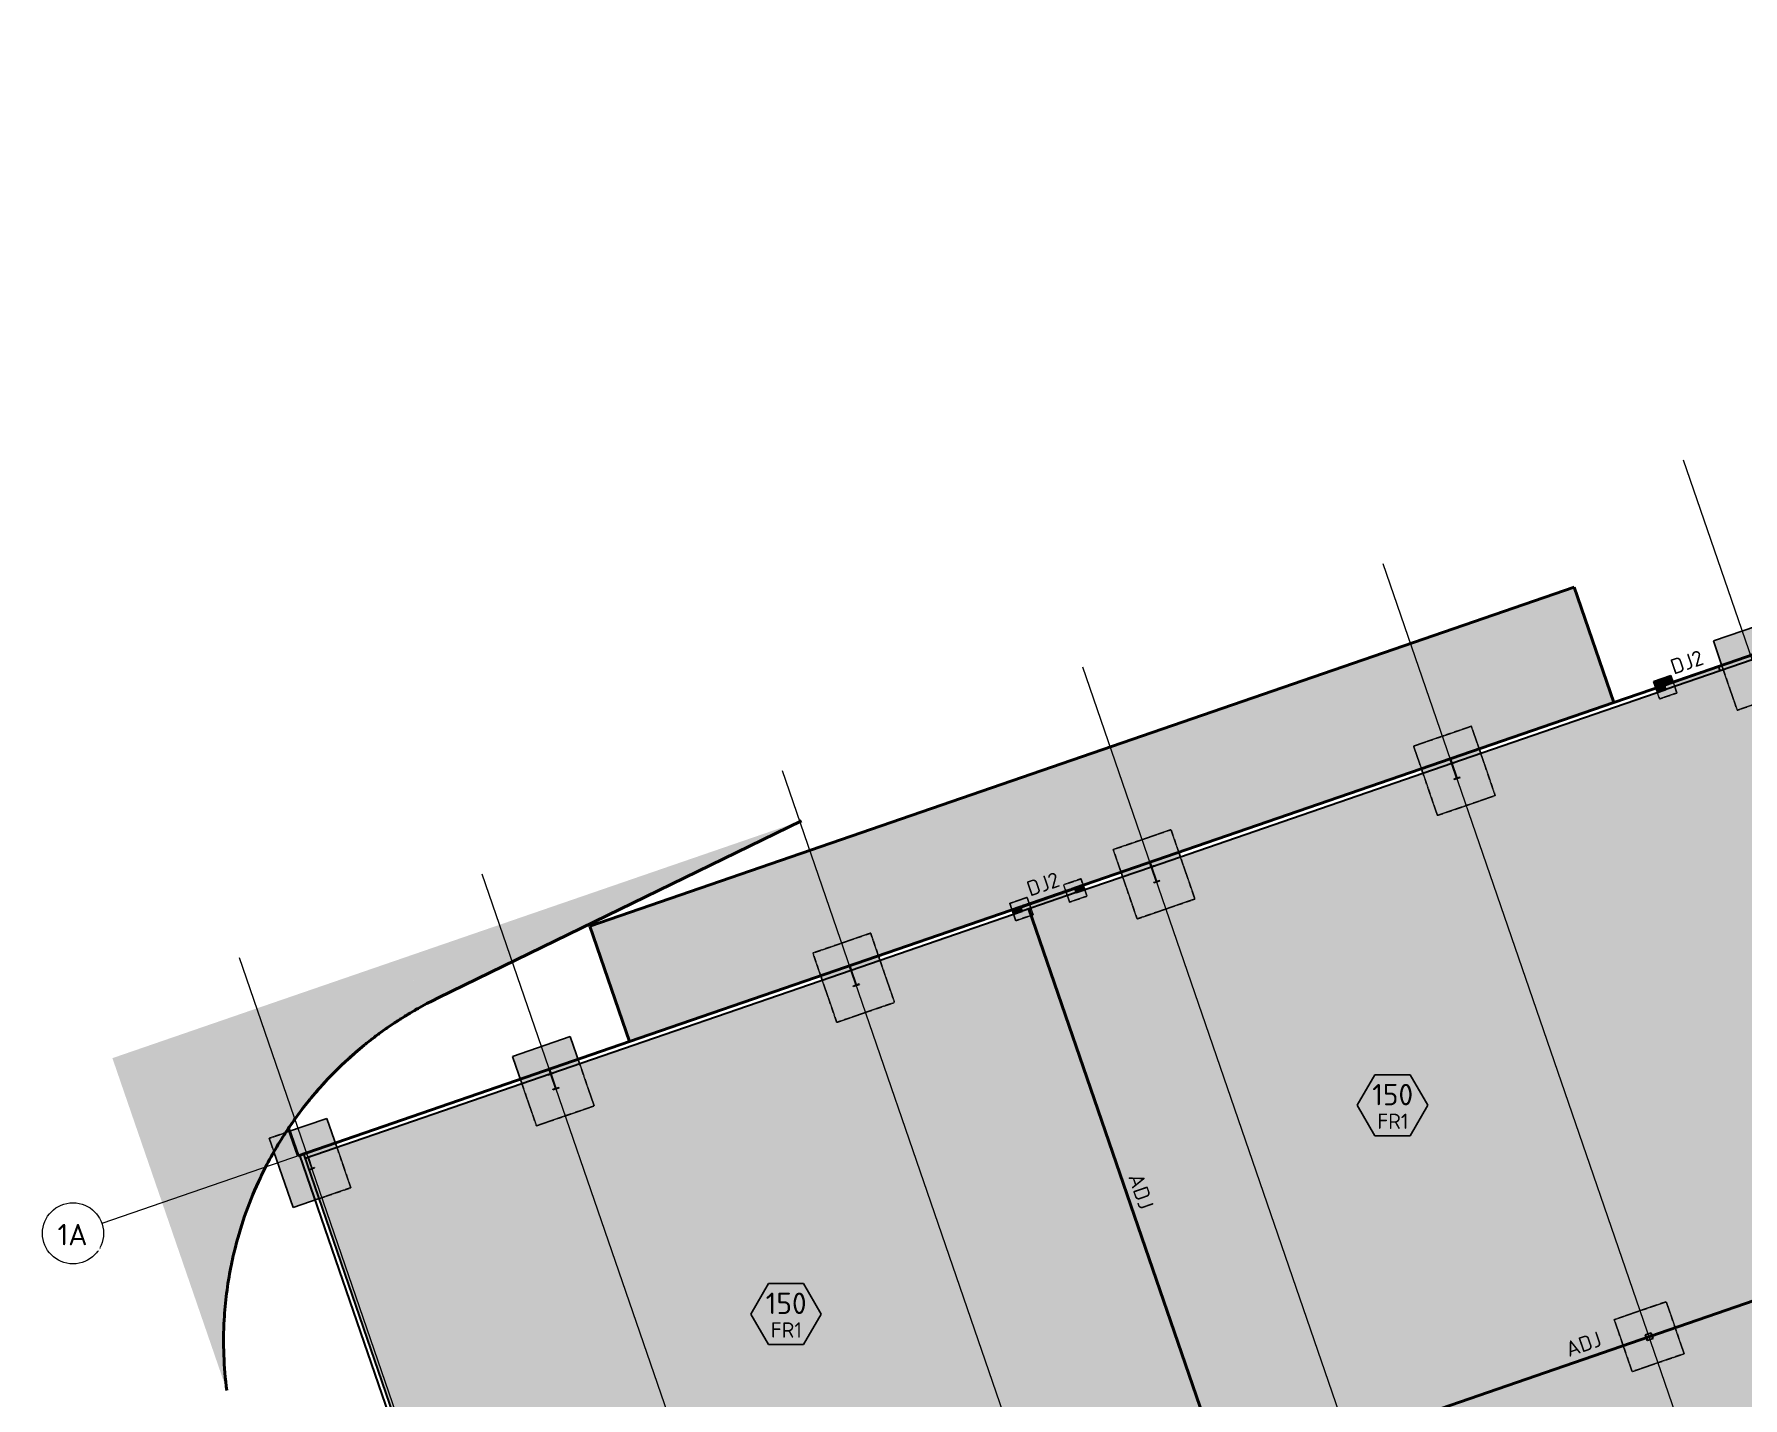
# Model space of a CAD drawing. Header units: millimetres. Extents: x -2467003 to -2325629, y -3762 to 4037916.
# Drawn here: x -2467003 to -2411062, y 3987698 to 4032329 of the extents above; entities that cross this region are included whole.
import ezdxf

# ---------------------------------------------------------------- set-up
doc = ezdxf.new("R2010")
doc.units = ezdxf.units.MM
for name, pattern in [('Dash', [7, 5, -2]), ('Hidden Double', [7, 5, -2]), ('Hidden Half', [3, 2, -1])]:
    doc.linetypes.add(name, pattern=pattern)
for name, color, linetype, lineweight in [('A-060-M_DETAIL', 3, 'Continuous', 25), ('A-200-M_WALL_EXT', 113, 'Continuous', 13), ('A-230-H-FLOOR', 190, 'Continuous', 13), ('A-230-M_FLOOR', 192, 'Continuous', 13), ('A-230-MH_FLOOR', 190, 'Hidden Double', 13), ('S-160-M_FOUND', 171, 'Continuous', 13), ('S-160-MH_FOUND', 171, 'Hidden Half', 13), ('S-230-A-FLOOR', 171, 'Continuous', 18), ('S-280-M_COLUMN', 52, 'Continuous', 13), ('S-280-MH_COLUMN', 52, 'Hidden Half', 13), ('Z-030-M_GRID', 191, 'Continuous', 13), ('Z-033_T_GRIDREF', 31, 'Continuous', 13), ('Z-060-M_DETAIL', 92, 'Continuous', 25)]:
    doc.layers.add(name, color=color, linetype=linetype, lineweight=lineweight)
doc.styles.add('ISOCPEUR', font='isocpeur.ttf', dxfattribs={"height": 700})
doc.styles.add('ISOCPEUR_2', font='isocpeur.ttf', dxfattribs={"height": 500})

# ---------------------------------------------------------------- blocks, each defined once
blk = doc.blocks.new('NRP_Column-Steel-SHS - SC444 - 200x200x6_0SHS-4110093-S1_001 - INTERNAL SLAB ON GROUND PLAN - PART 1')
at = {"layer": 'S-280-M_COLUMN', "lineweight": 25}
for p, q in [((100, 100), (-100, 100)), ((-100, 100), (-100, -100)), ((-94, -94), (-94, 94)), ((-94, 94), (94, 94)), ((94, 94), (94, -94)), ((100, -100), (100, 100)), ((-100, -100), (100, -100)), ((94, -94), (-94, -94))]:
    blk.add_line(p, q, dxfattribs=at)
blk = doc.blocks.new('NRP_Column-Steel-UB - SC119 - 410UB53_7-4109970-S1_001 - INTERNAL SLAB ON GROUND PLAN - PART 1')
at = {"layer": 'S-280-M_COLUMN', "lineweight": 25}
for p, q in [((89, 402.6), (-89, 402.6)), ((-89, 402.6), (-89, 391.7)), ((-89, 391.7), (-15.2, 391.7)), ((-15.2, 10.9), (-89, 10.9)), ((-89, 10.9), (-89, 0)), ((-89, 0), (89, 0)), ((-3.8, 380.3), (-3.8, 22.3)), ((3.8, 22.3), (3.8, 380.3)), ((15.2, 391.7), (89, 391.7)), ((89, 10.9), (15.2, 10.9)), ((89, 391.7), (89, 402.6)), ((89, 0), (89, 10.9))]:
    blk.add_line(p, q, dxfattribs=at)
for centre, start, end in [((-15.2, 380.3), 0, 90), ((-15.2, 22.3), 270, 0), ((15.2, 380.3), 90, 180), ((15.2, 22.3), 180, 270)]:
    blk.add_arc(centre, 11.4, start, end, dxfattribs=at)
at = {"layer": 'S-280-MH_COLUMN', "lineweight": 25}
for centre, start, end in [((-15.2, 380.3), 0, 90), ((-15.2, 22.3), 270, 0), ((15.2, 380.3), 90, 180), ((15.2, 22.3), 180, 270)]:
    blk.add_arc(centre, 11.4, start, end, dxfattribs=at)
blk = doc.blocks.new('NRP_Column-Steel-UB - SC124 - 530UB82_0-V16-S1_001 - INTERNAL SLAB ON GROUND PLAN - PART 1')
at = {"layer": 'S-280-M_COLUMN', "lineweight": 25}
for p, q in [((104.5, 528.2), (-104.5, 528.2)), ((-104.5, 528.2), (-104.5, 515)), ((-104.5, 515), (-18.8, 515)), ((-18.8, 13.2), (-104.5, 13.2)), ((-104.5, 13.2), (-104.5, 0)), ((-104.5, 0), (104.5, 0)), ((-4.8, 501), (-4.8, 27.2)), ((4.8, 27.2), (4.8, 501)), ((18.8, 515), (104.5, 515)), ((104.5, 13.2), (18.8, 13.2)), ((104.5, 515), (104.5, 528.2)), ((104.5, 0), (104.5, 13.2))]:
    blk.add_line(p, q, dxfattribs=at)
for centre, start, end in [((-18.8, 501), 0, 90), ((-18.8, 27.2), 270, 0), ((18.8, 501), 90, 180), ((18.8, 27.2), 180, 270)]:
    blk.add_arc(centre, 14, start, end, dxfattribs=at)
at = {"layer": 'S-280-MH_COLUMN', "lineweight": 25}
for centre, start, end in [((-18.8, 501), 0, 90), ((-18.8, 27.2), 270, 0), ((18.8, 501), 90, 180), ((18.8, 27.2), 180, 270)]:
    blk.add_arc(centre, 14, start, end, dxfattribs=at)
blk = doc.blocks.new('NRP_Foundation-Pad Footing Fibre _v2_ - PF4 -1800 x 1800 x 400d-3893011-S1_001 - INTERNAL SLAB ON GROUND PLAN - PART 1')
at = {"layer": 'S-160-MH_FOUND', "color": 9, "linetype": 'Dash', "lineweight": 25}
for p, q in [((950, 550), (-850, 550)), ((-850, 550), (-850, -1250)), ((950, -1250), (950, 550)), ((-850, -1250), (950, -1250))]:
    blk.add_line(p, q, dxfattribs=at)
blk = doc.blocks.new('NRP_Foundation-Pad Footing Fibre _v2_ - PF2 -2400 x 2000 x 600d-3893007-S1_001 - INTERNAL SLAB ON GROUND PLAN - PART 1')
at = {"layer": 'S-160-M_FOUND', "linetype": 'Dash', "lineweight": 25}
blk.add_hatch(color=10, dxfattribs=at).paths.add_polyline_path([(253, 650), (253, -1350), (1250, -1350), (1250, 650), (363, 650)])
at = {"layer": 'S-160-M_FOUND', "color": 9, "lineweight": 25}
for p, q in [((1250, 650), (253, 650)), ((1250, -1350), (1250, 650)), ((253, -1350), (1250, -1350))]:
    blk.add_line(p, q, dxfattribs=at)
at = {"layer": 'S-160-MH_FOUND', "color": 9, "linetype": 'Dash', "lineweight": 25}
for p, q in [((253, 650), (-1150, 650)), ((-1150, 650), (-1150, -1350)), ((-1150, -1350), (253, -1350))]:
    blk.add_line(p, q, dxfattribs=at)
blk = doc.blocks.new('NRP_Foundation-Pad Footing Fibre _v2_ - PF2 -2400 x 2000 x 600d-V7-S1_001 - INTERNAL SLAB ON GROUND PLAN - PART 1')
at = {"layer": 'S-160-M_FOUND', "linetype": 'Dash', "lineweight": 25}
blk.add_hatch(color=10, dxfattribs=at).paths.add_polyline_path([(314, 650), (314, -1350), (1250, -1350), (1250, 650), (1193, 650)])
at = {"layer": 'S-160-M_FOUND', "color": 9, "lineweight": 25}
for p, q in [((1250, 650), (314, 650)), ((1250, -1350), (1250, 650)), ((314, -1350), (1250, -1350))]:
    blk.add_line(p, q, dxfattribs=at)
at = {"layer": 'S-160-MH_FOUND', "color": 9, "linetype": 'Dash', "lineweight": 25}
for p, q in [((314, 650), (-1150, 650)), ((-1150, 650), (-1150, -1350)), ((-1150, -1350), (314, -1350))]:
    blk.add_line(p, q, dxfattribs=at)
blk = doc.blocks.new('NRP_Foundation-Pad Footing Fibre _v2_ - PF2 -2400 x 2000 x 600d-V24-S1_001 - INTERNAL SLAB ON GROUND PLAN - PART 1')
at = {"layer": 'S-160-M_FOUND', "linetype": 'Dash', "lineweight": 25}
blk.add_hatch(color=10, dxfattribs=at).paths.add_polyline_path([(464, 650), (314, 650), (314, -1350), (464, -1350)])
at = {"layer": 'S-160-M_FOUND', "color": 9, "lineweight": 25}
for p, q in [((464, 650), (314, 650)), ((314, -1350), (464, -1350))]:
    blk.add_line(p, q, dxfattribs=at)
at = {"layer": 'S-160-MH_FOUND', "color": 9, "linetype": 'Dash', "lineweight": 25}
for p, q in [((314, 650), (-1150, 650)), ((-1150, 650), (-1150, -1350)), ((1250, 650), (464, 650)), ((1250, -1350), (1250, 650)), ((-1150, -1350), (314, -1350)), ((464, -1350), (1250, -1350))]:
    blk.add_line(p, q, dxfattribs=at)
blk = doc.blocks.new('NRP_Joint Location _v2_ - DJ2 - DOWELLED JOINT-4232551-S1_001 - INTERNAL SLAB ON GROUND PLAN - PART 1')
at = {"layer": 'Z-060-M_DETAIL', "lineweight": 50}
blk.add_line((0, 0), (1866, 0), dxfattribs=at)
blk = doc.blocks.new('NRP_Joint Location _v2_ - ADJ - ARMOURED DOWEL JOINT-4246854-S1_001 - INTERNAL SLAB ON GROUND PLAN - PART 1')
at = {"layer": 'Z-060-M_DETAIL', "lineweight": 50}
blk.add_line((0, 0), (19850, 0), dxfattribs=at)
blk = doc.blocks.new('NRP_Joint Location _v2_ - ADJ - ARMOURED DOWEL JOINT-4240282-S1_001 - INTERNAL SLAB ON GROUND PLAN - PART 1')
at = {"layer": 'Z-060-M_DETAIL', "lineweight": 50}
blk.add_line((0, 0), (25050, 0), dxfattribs=at)
blk = doc.blocks.new('Grid - NRP_Grid-Head-320187-S1_001 - INTERNAL SLAB ON GROUND PLAN - PART 1')
at = {"layer": 'Z-033_T_GRIDREF'}
blk.add_circle((0, 0), 5, dxfattribs=at)
blk = doc.blocks.new('NRP_Slab Tag _v2_ - Thickness with Description-1497716-S1_001 - INTERNAL SLAB ON GROUND PLAN - PART 1')
at = {"layer": 'S-230-A-FLOOR', "lineweight": 25}
for p, q in [((-2.88, 4.99), (-5.76, -0.01)), ((2.9, 4.99), (-2.88, 4.99)), ((5.78, -0.01), (2.9, 4.99)), ((-5.76, -0.01), (-2.88, -5.01)), ((2.9, -5.01), (5.78, -0.01)), ((-2.88, -5.01), (2.9, -5.01))]:
    blk.add_line(p, q, dxfattribs=at)

msp = doc.modelspace()

# ---------------------------------------------------------------- hatches: boundary and pattern name
at = {"layer": 'A-230-H-FLOOR'}
for points in [[(-2445202, 3958005), (-2422169, 3965936), (-2422121, 3965794), (-2420356, 3966402), (-2420405, 3966544), (-2406502, 3971331), (-2406453, 3971189), (-2397919, 3974128), (-2396331, 3969518), (-2395949, 3969518), (-2393038, 3970520), (-2393038, 3975808), (-2380625, 3980083), (-2378997, 3975355), (-2337060, 3989796), (-2351010, 4030310), (-2353358, 4029722), (-2353942, 4031417), (-2354991, 4031056), (-2355040, 4031197), (-2356804, 4030590), (-2356756, 4030448), (-2370105, 4025851), (-2370154, 4025993), (-2371918, 4025386), (-2371869, 4025244), (-2411813, 4011490), (-2411862, 4011632), (-2413627, 4011024), (-2413578, 4010882), (-2432891, 4004232), (-2432940, 4004374), (-2434705, 4003766), (-2434656, 4003624), (-2458127, 3995542), (-2446657, 3962231)], [(-2447508, 3999357), (-2415285, 4010453), (-2416587, 4014235), (-2448810, 4003140), (-2448519, 4002294)], [(-2447508, 3999357), (-2415285, 4010453), (-2416587, 4014235), (-2448810, 4003140), (-2448519, 4002294)], [(-2453778, 4000786), (-2441885, 4006582), (-2450938, 4003465)], [(-2453778, 4000786), (-2450938, 4003465), (-2455400, 4001928), (-2454120, 4001027)], [(-2456915, 3998608), (-2456633, 3998868), (-2456344, 3999119), (-2456046, 3999361), (-2455742, 3999594), (-2455422, 3999823), (-2455112, 4000031), (-2454787, 4000235), (-2454456, 4000429), (-2454120, 4000613), (-2453778, 4000786), (-2455400, 4001928), (-2459174, 4000629), (-2457062, 3998739)], [(-2459598, 3994901), (-2459429, 3995245), (-2459249, 3995584), (-2459058, 3995917), (-2458858, 3996244), (-2458648, 3996564), (-2458428, 3996878), (-2458198, 3997185), (-2457959, 3997485), (-2457711, 3997778), (-2457455, 3998063), (-2457189, 3998339), (-2456915, 3998608), (-2459174, 4000629), (-2464441, 3998815), (-2463906, 3997260), (-2459905, 3995069)], [(-2460564, 3991974), (-2460483, 3992352), (-2460391, 3992727), (-2460287, 3993099), (-2460172, 3993467), (-2460045, 3993832), (-2459907, 3994193), (-2459758, 3994549), (-2459598, 3994901), (-2463906, 3997260), (-2462186, 3992268), (-2461608, 3992163)], [(-2460696, 3987940), (-2460721, 3988130), (-2460759, 3988515), (-2460787, 3988961), (-2460799, 3989286), (-2460800, 3989704), (-2460791, 3990058), (-2460770, 3990444), (-2460736, 3990829), (-2460691, 3991212), (-2460626, 3991634), (-2460564, 3991974), (-2462186, 3992268), (-2460764, 3988138)]]:
    msp.add_hatch(color=10, dxfattribs=at).paths.add_polyline_path(points)
at = {"layer": 'S-160-M_FOUND'}
for points in [[(-2413861, 4010785), (-2413578, 4010882), (-2413627, 4011024), (-2413343, 4011122), (-2413416, 4011334), (-2413984, 4011139), (-2413895, 4010882)], [(-2432891, 4004232), (-2432608, 4004330), (-2432657, 4004471), (-2432940, 4004374)], [(-2434939, 4003527), (-2434656, 4003624), (-2434705, 4003766), (-2434988, 4003668), (-2434973, 4003624)], [(-2458526, 3993923), (-2457671, 3994217), (-2458127, 3995542), (-2457091, 3995899), (-2457416, 3996843), (-2458771, 3996377), (-2458858, 3996244), (-2459058, 3995917), (-2459154, 3995746), (-2458658, 3994307)]]:
    msp.add_hatch(color=10, dxfattribs=at).paths.add_polyline_path(points)

# ---------------------------------------------------------------- linework, layer by layer
at = {"layer": 'A-200-M_WALL_EXT', "lineweight": 35}
for p, q in [((-2411862, 4011632), (-2420639, 4008609)), ((-2410757, 4011854), (-2413578, 4010882)), ((-2410806, 4011995), (-2411862, 4011632)), ((-2411862, 4011632), (-2411813, 4011490)), ((-2413578, 4010882), (-2413627, 4011024)), ((-2420590, 4008468), (-2413578, 4010882)), ((-2420639, 4008609), (-2430472, 4005223)), ((-2430424, 4005082), (-2420590, 4008468)), ((-2420639, 4008609), (-2420590, 4008468)), ((-2420590, 4008468), (-2420639, 4008609)), ((-2430472, 4005223), (-2432940, 4004374)), ((-2432891, 4004232), (-2430424, 4005082)), ((-2430472, 4005223), (-2430424, 4005082)), ((-2430424, 4005082), (-2430472, 4005223)), ((-2432940, 4004374), (-2440306, 4001837)), ((-2432891, 4004232), (-2434656, 4003624)), ((-2432940, 4004374), (-2432891, 4004232)), ((-2434656, 4003624), (-2434705, 4003766)), ((-2440257, 4001696), (-2434656, 4003624)), ((-2440306, 4001837), (-2450139, 3998451)), ((-2450090, 3998310), (-2440257, 4001696)), ((-2440306, 4001837), (-2440257, 4001696)), ((-2440257, 4001696), (-2440306, 4001837)), ((-2450139, 3998451), (-2458176, 3995684)), ((-2458127, 3995542), (-2450090, 3998310)), ((-2450139, 3998451), (-2450090, 3998310)), ((-2450090, 3998310), (-2450139, 3998451)), ((-2458176, 3995684), (-2458318, 3995635)), ((-2458318, 3995635), (-2455062, 3986180)), ((-2454920, 3986229), (-2458176, 3995684))]:
    msp.add_line(p, q, dxfattribs=at)
at = {"layer": 'A-230-M_FLOOR', "lineweight": 50}
for p, q in [((-2416587, 4014235), (-2448810, 4003140)), ((-2415285, 4010453), (-2416587, 4014235)), ((-2408442, 4012809), (-2411862, 4011632)), ((-2413627, 4011024), (-2415285, 4010453)), ((-2432940, 4004374), (-2415285, 4010453)), ((-2415285, 4010453), (-2415285, 4010453)), ((-2453778, 4000786), (-2441885, 4006582)), ((-2447508, 3999357), (-2434705, 4003766)), ((-2448810, 4003140), (-2447508, 3999357)), ((-2447508, 3999357), (-2458365, 3995619)), ((-2447508, 3999357), (-2447508, 3999357)), ((-2458365, 3995619), (-2458676, 3996522))]:
    msp.add_line(p, q, dxfattribs=at)
at = {"layer": 'A-230-M_FLOOR', "color": 226, "lineweight": 25}
for p, q in [((-2411862, 4011632), (-2413627, 4011024)), ((-2432940, 4004374), (-2434705, 4003766))]:
    msp.add_line(p, q, dxfattribs=at)
at = {"layer": 'A-230-M_FLOOR', "lineweight": 50}
msp.add_arc((-2448302, 3989549), 12500, 115.9812, 146.0945, dxfattribs=at)
for points in [[(-2454460, 4000427), (-2454489, 4000411), (-2454517, 4000395), (-2454546, 4000378)], [(-2454456, 4000429), (-2454457, 4000429), (-2454457, 4000429), (-2454457, 4000429)], [(-2454400, 4000461), (-2454419, 4000450), (-2454438, 4000440), (-2454456, 4000429)], [(-2454122, 4000612), (-2454125, 4000610), (-2454128, 4000609), (-2454131, 4000607)], [(-2455438, 3999812), (-2455475, 3999786), (-2455513, 3999760), (-2455550, 3999733)], [(-2455430, 3999818), (-2455432, 3999816), (-2455433, 3999815), (-2455435, 3999814)], [(-2455301, 3999906), (-2455345, 3999877), (-2455387, 3999847), (-2455430, 3999818)], [(-2455118, 4000027), (-2455154, 4000004), (-2455190, 3999980), (-2455226, 3999956)], [(-2455112, 4000031), (-2455113, 4000031), (-2455114, 4000030), (-2455115, 4000029)], [(-2454995, 4000106), (-2455034, 4000081), (-2455073, 4000056), (-2455112, 4000031)], [(-2454792, 4000232), (-2454827, 4000211), (-2454862, 4000190), (-2454896, 4000168)], [(-2454787, 4000235), (-2454788, 4000235), (-2454788, 4000235), (-2454789, 4000234)], [(-2454692, 4000292), (-2454724, 4000273), (-2454756, 4000254), (-2454787, 4000235)], [(-2456229, 3999214), (-2456267, 3999183), (-2456306, 3999151), (-2456344, 3999119)], [(-2456055, 3999354), (-2456099, 3999320), (-2456142, 3999285), (-2456185, 3999250)], [(-2456046, 3999361), (-2456048, 3999359), (-2456051, 3999358), (-2456053, 3999356)], [(-2455924, 3999456), (-2455965, 3999425), (-2456006, 3999393), (-2456046, 3999361)], [(-2455750, 3999588), (-2455791, 3999558), (-2455832, 3999527), (-2455872, 3999496)], [(-2455742, 3999594), (-2455744, 3999593), (-2455746, 3999591), (-2455747, 3999590)], [(-2455612, 3999689), (-2455655, 3999658), (-2455699, 3999626), (-2455742, 3999594)], [(-2456801, 3998716), (-2456839, 3998680), (-2456877, 3998644), (-2456915, 3998608)], [(-2456644, 3998858), (-2456686, 3998821), (-2456728, 3998783), (-2456769, 3998745)], [(-2456633, 3998868), (-2456636, 3998865), (-2456639, 3998863), (-2456641, 3998861)], [(-2456520, 3998968), (-2456558, 3998935), (-2456596, 3998901), (-2456633, 3998868)], [(-2456353, 3999111), (-2456397, 3999074), (-2456440, 3999037), (-2456484, 3999000)], [(-2456344, 3999119), (-2456346, 3999117), (-2456348, 3999115), (-2456351, 3999113)], [(-2457343, 3998181), (-2457380, 3998142), (-2457418, 3998102), (-2457455, 3998063)], [(-2457202, 3998326), (-2457241, 3998287), (-2457279, 3998248), (-2457317, 3998208)], [(-2457189, 3998339), (-2457193, 3998336), (-2457196, 3998332), (-2457199, 3998329)], [(-2457074, 3998455), (-2457112, 3998416), (-2457151, 3998378), (-2457189, 3998339)], [(-2456927, 3998597), (-2456967, 3998559), (-2457006, 3998521), (-2457046, 3998482)], [(-2456915, 3998608), (-2456918, 3998605), (-2456922, 3998602), (-2456925, 3998599)], [(-2457859, 3997605), (-2457893, 3997566), (-2457926, 3997526), (-2457959, 3997485)], [(-2457725, 3997762), (-2457763, 3997718), (-2457802, 3997674), (-2457839, 3997629)], [(-2457711, 3997778), (-2457715, 3997774), (-2457719, 3997769), (-2457723, 3997765)], [(-2457606, 3997897), (-2457641, 3997857), (-2457677, 3997818), (-2457711, 3997778)], [(-2457468, 3998048), (-2457507, 3998007), (-2457545, 3997964), (-2457583, 3997922)], [(-2457455, 3998063), (-2457458, 3998059), (-2457462, 3998055), (-2457465, 3998051)], [(-2458334, 3997007), (-2458365, 3996964), (-2458397, 3996921), (-2458428, 3996878)], [(-2458213, 3997167), (-2458248, 3997121), (-2458283, 3997074), (-2458318, 3997028)], [(-2458198, 3997185), (-2458202, 3997180), (-2458206, 3997175), (-2458210, 3997170)], [(-2458102, 3997309), (-2458134, 3997268), (-2458166, 3997227), (-2458198, 3997185)], [(-2457973, 3997468), (-2458010, 3997423), (-2458047, 3997377), (-2458084, 3997331)], [(-2457959, 3997485), (-2457963, 3997481), (-2457967, 3997476), (-2457971, 3997471)], [(-2458663, 3996542), (-2458729, 3996443), (-2458795, 3996344), (-2458858, 3996244)], [(-2458648, 3996564), (-2458652, 3996558), (-2458657, 3996551), (-2458661, 3996545)], [(-2458557, 3996696), (-2458588, 3996652), (-2458618, 3996608), (-2458648, 3996564)], [(-2458428, 3996878), (-2458432, 3996872), (-2458436, 3996866), (-2458441, 3996860)], [(-2458858, 3996244), (-2459132, 3995812), (-2459379, 3995363), (-2459598, 3994901)]]:
    msp.add_open_spline(points, degree=3, dxfattribs=at)
for points, knots in [([(-2458443, 3996857), (-2458475, 3996813), (-2458509, 3996766), (-2458542, 3996718), (-2458543, 3996717)], [-0.26968804, -0.26968804, -0.26968804, -0.26968804, -0.25, -0.24919781, -0.24919781, -0.24919781, -0.24919781]), ([(-2459598, 3994901), (-2459943, 3994174), (-2460293, 3993200), (-2460521, 3992195), (-2460564, 3991974)], [-1, -1, -1, -1, -0.75, -0.68, -0.68, -0.68, -0.68]), ([(-2460564, 3991974), (-2460677, 3991406), (-2460847, 3990062), (-2460797, 3988705), (-2460698, 3987939)], [-0.68, -0.68, -0.68, -0.68, -0.5, -0.2600672, -0.2600672, -0.2600672, -0.2600672])]:
    msp.add_open_spline(points, degree=3, knots=knots, dxfattribs=at)
at = {"layer": 'A-230-MH_FLOOR', "lineweight": 50}
for p, q in [((-2411862, 4011632), (-2413627, 4011024)), ((-2434704, 4003766), (-2432940, 4004374)), ((-2434704, 4003766), (-2432940, 4004374))]:
    msp.add_line(p, q, dxfattribs=at)
at = {"layer": 'S-160-M_FOUND', "color": 9, "lineweight": 25}
for p, q in [((-2413416, 4011334), (-2413984, 4011139)), ((-2413984, 4011139), (-2413861, 4010785)), ((-2413343, 4011122), (-2413416, 4011334)), ((-2432608, 4004330), (-2432657, 4004471)), ((-2434988, 4003668), (-2434939, 4003527)), ((-2457416, 3996843), (-2458771, 3996377)), ((-2457091, 3995899), (-2457416, 3996843)), ((-2459154, 3995749), (-2458526, 3993923)), ((-2458526, 3993923), (-2457671, 3994217))]:
    msp.add_line(p, q, dxfattribs=at)
at = {"layer": 'S-160-MH_FOUND', "color": 9, "linetype": 'Dash', "lineweight": 25}
for p, q in [((-2413221, 4010767), (-2413343, 4011122)), ((-2413861, 4010784), (-2413788, 4010572)), ((-2413788, 4010572), (-2413221, 4010767)), ((-2432730, 4004684), (-2433297, 4004489)), ((-2433297, 4004489), (-2433102, 4003921)), ((-2432657, 4004471), (-2432730, 4004684)), ((-2432534, 4004117), (-2432608, 4004329)), ((-2434494, 4004077), (-2435061, 4003881)), ((-2435061, 4003881), (-2434988, 4003669)), ((-2434299, 4003509), (-2434494, 4004077)), ((-2433102, 4003921), (-2432534, 4004117)), ((-2434939, 4003527), (-2434866, 4003314)), ((-2434866, 4003314), (-2434299, 4003509)), ((-2458771, 3996377), (-2459307, 3996192)), ((-2459307, 3996192), (-2459155, 3995749)), ((-2456635, 3994574), (-2457091, 3995899)), ((-2457671, 3994217), (-2456635, 3994574))]:
    msp.add_line(p, q, dxfattribs=at)
at = {"layer": 'Z-030-M_GRID'}
for p, q in [((-2395382, 3967203), (-2413005, 4018382)), ((-2405215, 3963817), (-2422838, 4014996)), ((-2458275, 3974498), (-2347563, 4012620)), ((-2415049, 3960431), (-2432672, 4011610)), ((-2424882, 3957045), (-2442505, 4008224)), ((-2434716, 3953659), (-2452338, 4004838)), ((-2442662, 3950923), (-2460285, 4002102))]:
    msp.add_line(p, q, dxfattribs=at)

# ---------------------------------------------------------------- block references
at = {"layer": 'S-160-MH_FOUND', "color": 9, "linetype": 'Dash', "lineweight": 25}
for name, p, rotation in [('NRP_Foundation-Pad Footing Fibre _v2_ - PF2 -2400 x 2000 x 600d-3893007-S1_001 - INTERNAL SLAB ON GROUND PLAN - PART 1', (-2411005, 4011500), 109.0004071202149), ('NRP_Foundation-Pad Footing Fibre _v2_ - PF2 -2400 x 2000 x 600d-V24-S1_001 - INTERNAL SLAB ON GROUND PLAN - PART 1', (-2420819, 4008057), 109.0004071202155), ('NRP_Foundation-Pad Footing Fibre _v2_ - PF2 -2400 x 2000 x 600d-V24-S1_001 - INTERNAL SLAB ON GROUND PLAN - PART 1', (-2430652, 4004671), 109.0004071202154), ('NRP_Foundation-Pad Footing Fibre _v2_ - PF2 -2400 x 2000 x 600d-V24-S1_001 - INTERNAL SLAB ON GROUND PLAN - PART 1', (-2440486, 4001285), 109.0004071202157), ('NRP_Foundation-Pad Footing Fibre _v2_ - PF2 -2400 x 2000 x 600d-V7-S1_001 - INTERNAL SLAB ON GROUND PLAN - PART 1', (-2450319, 3997899), 109.0004071202154), ('NRP_Foundation-Pad Footing Fibre _v2_ - PF4 -1800 x 1800 x 400d-3893011-S1_001 - INTERNAL SLAB ON GROUND PLAN - PART 1', (-2414442, 3989538), 109.0004071202155)]:
    msp.add_blockref(name, p, dxfattribs=dict(at, rotation=rotation))
at = {"layer": 'S-230-A-FLOOR', "lineweight": 25, "xscale": 199.9999999999999, "yscale": 199.9999999999999, "zscale": 199.9999999999999}
for p in [(-2422532, 3997274), (-2442390, 3990443)]:
    msp.add_blockref('NRP_Slab Tag _v2_ - Thickness with Description-1497716-S1_001 - INTERNAL SLAB ON GROUND PLAN - PART 1', p, dxfattribs=at)
at = {"layer": 'S-280-M_COLUMN', "lineweight": 25, "rotation": 19.00040712021459}
msp.add_blockref('NRP_Column-Steel-SHS - SC444 - 200x200x6_0SHS-4110093-S1_001 - INTERNAL SLAB ON GROUND PLAN - PART 1', (-2414128, 3989699), dxfattribs=at)
at = {"layer": 'S-280-MH_COLUMN', "lineweight": 25}
for name, p, rotation in [('NRP_Column-Steel-UB - SC124 - 530UB82_0-V16-S1_001 - INTERNAL SLAB ON GROUND PLAN - PART 1', (-2420590, 4008468), 199.0004071202144), ('NRP_Column-Steel-UB - SC124 - 530UB82_0-V16-S1_001 - INTERNAL SLAB ON GROUND PLAN - PART 1', (-2430424, 4005082), 199.0004071202144), ('NRP_Column-Steel-UB - SC124 - 530UB82_0-V16-S1_001 - INTERNAL SLAB ON GROUND PLAN - PART 1', (-2440257, 4001696), 199.0004071202144), ('NRP_Column-Steel-UB - SC124 - 530UB82_0-V16-S1_001 - INTERNAL SLAB ON GROUND PLAN - PART 1', (-2450090, 3998310), 199.0004071202144), ('NRP_Column-Steel-UB - SC119 - 410UB53_7-4109970-S1_001 - INTERNAL SLAB ON GROUND PLAN - PART 1', (-2458037, 3995573), 199.0004071202296)]:
    msp.add_blockref(name, p, dxfattribs=dict(at, rotation=rotation))
at = {"layer": 'Z-033_T_GRIDREF', "xscale": 199.9999999999999, "yscale": 199.9999999999999, "zscale": 199.9999999999999, "rotation": 109.0004071202158}
msp.add_blockref('Grid - NRP_Grid-Head-320187-S1_001 - INTERNAL SLAB ON GROUND PLAN - PART 1', (-2465732, 3993082), dxfattribs=at)
at = {"layer": 'Z-060-M_DETAIL', "lineweight": 50}
for name, p, rotation in [('NRP_Joint Location _v2_ - DJ2 - DOWELLED JOINT-4232551-S1_001 - INTERNAL SLAB ON GROUND PLAN - PART 1', (-2413627, 4011024), 19.00040711529209), ('NRP_Joint Location _v2_ - DJ2 - DOWELLED JOINT-4232551-S1_001 - INTERNAL SLAB ON GROUND PLAN - PART 1', (-2434703, 4003761), 19.00040711529988), ('NRP_Joint Location _v2_ - ADJ - ARMOURED DOWEL JOINT-4246854-S1_001 - INTERNAL SLAB ON GROUND PLAN - PART 1', (-2434442, 4003698), 289.0004071202155), ('NRP_Joint Location _v2_ - ADJ - ARMOURED DOWEL JOINT-4240282-S1_001 - INTERNAL SLAB ON GROUND PLAN - PART 1', (-2427979, 3984929), 19.00040712021594)]:
    msp.add_blockref(name, p, dxfattribs=dict(at, rotation=rotation))

# ---------------------------------------------------------------- texts
at = {"layer": 'A-060-M_DETAIL', "lineweight": 13, "char_height": 500, "attachment_point": 1, "style": 'ISOCPEUR_2'}
for s, insert, width, rotation in [('DJ2', (-2413486, 4011837), 1282.7, 19.0004), ('DJ2', (-2434563, 4004574), 1282.7, 19.0004), ('ADJ', (-2430717, 3995099), 1394.94, 289.0004), ('ADJ', (-2416922, 3989501), 1394.94, 19.0004)]:
    msp.add_mtext(s, dxfattribs=dict(at, insert=insert, width=width, rotation=rotation))
at = {"layer": 'S-230-A-FLOOR', "lineweight": 13, "attachment_point": 1}
for s, insert, char_height, width, style in [('150', (-2423196, 3997972), 700, 1619.41, 'ISOCPEUR'), ('FR1', (-2423030, 3996999), 500, 1218.56, 'ISOCPEUR_2'), ('150', (-2443053, 3991141), 700, 1619.41, 'ISOCPEUR'), ('FR1', (-2442887, 3990168), 500, 1218.56, 'ISOCPEUR_2')]:
    msp.add_mtext(s, dxfattribs=dict(at, insert=insert, char_height=char_height, width=width, style=style))

# ---------------------------------------------------------------- next in the draw order: texts
at = {"layer": 'Z-033_T_GRIDREF', "insert": (-2466237, 3993391), "char_height": 700, "width": 1202.53, "attachment_point": 1, "style": 'ISOCPEUR', "bg_fill": 3, "box_fill_scale": 1.25, "bg_fill_color": 256, "bg_fill_true_color": 13158600, "bg_fill_transparency": 0}
msp.add_mtext('1A', dxfattribs=at)

# ---------------------------------------------------------------- next in the draw order: linework, layer by layer
at = {"layer": 'Z-030-M_GRID'}
msp.add_line((-2351755, 4032329), (-2464786, 3993408), dxfattribs=at)

doc.saveas('drawing.dxf')
